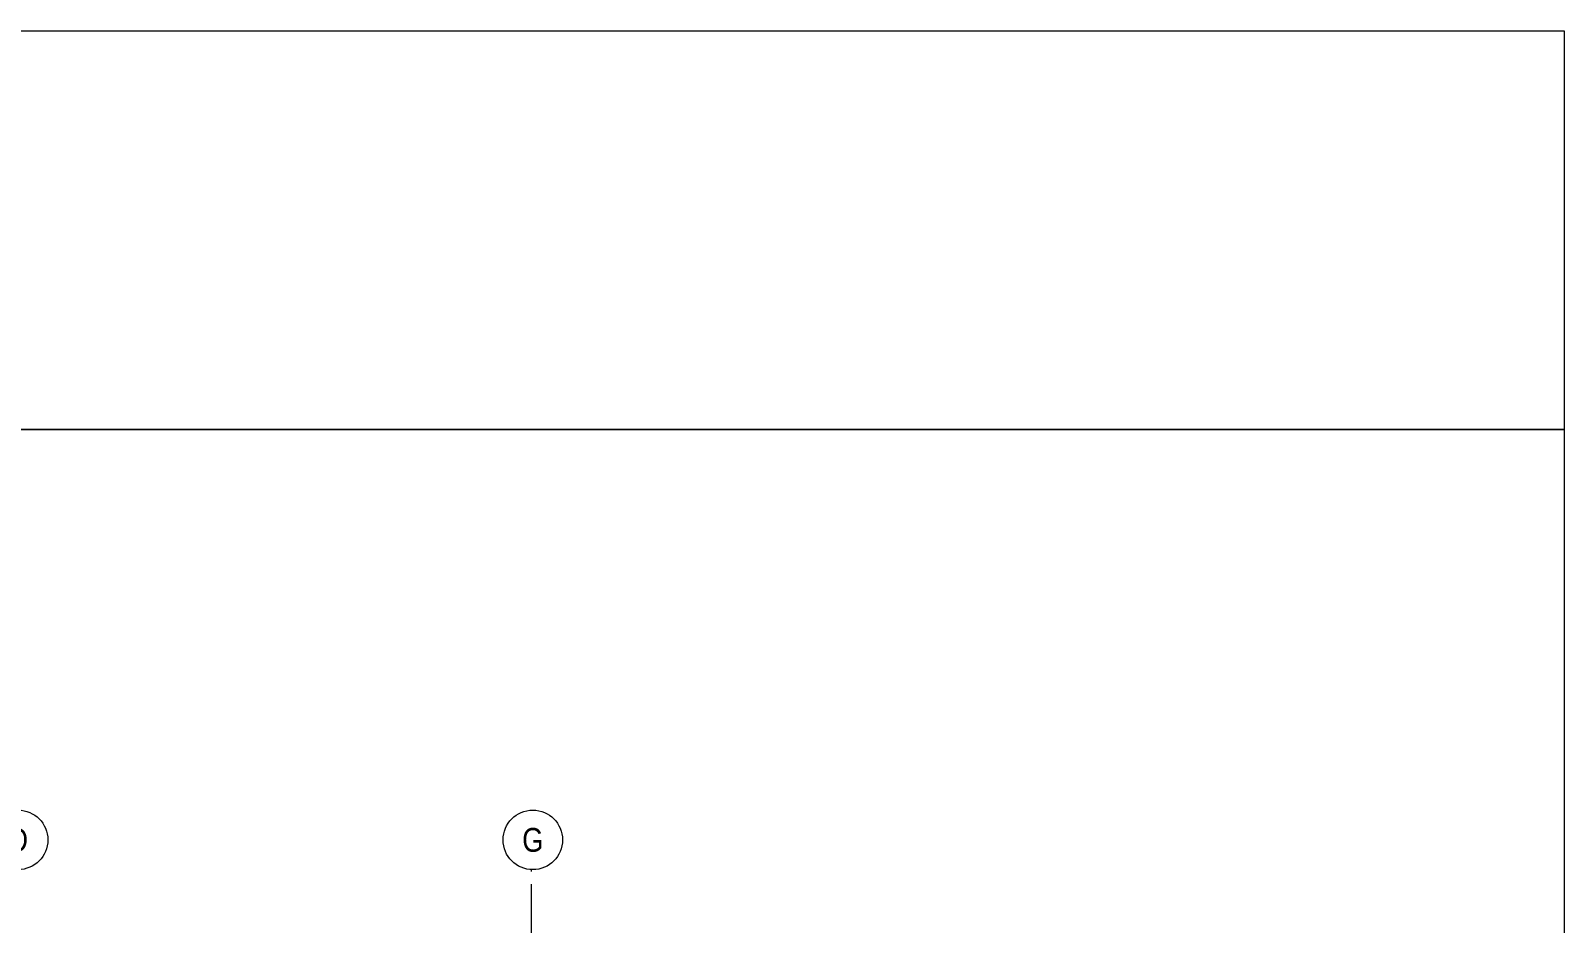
# Model space of a CAD drawing. Header units: millimetres. Extents: x -6181 to 191287, y -8583 to 23546.
# Drawn here: x 171993 to 191287, y 10196 to 21425 of the extents above; entities that cross this region are included whole.
import ezdxf
from ezdxf.enums import TextEntityAlignment as Align

# ---------------------------------------------------------------- set-up
doc = ezdxf.new("R2010")
doc.units = ezdxf.units.MM
doc.header["$MEASUREMENT"] = 0
doc.linetypes.add('CENTER2', pattern=[28.575, 19.05, -3.175, 3.175, -3.175])
for name, color, linetype, lineweight in [('03--GRID', 252, 'CENTER2', 5), ('03--GRIDBUBBLE', 8, 'Continuous', 18), ('03--GRIDTEXT', 4, 'Continuous', 40)]:
    doc.layers.add(name, color=color, linetype=linetype, lineweight=lineweight)
doc.layers.add('1735-DT-5BR-SEC_CC$0$00--ORIGIN', color=6, linetype='Continuous', lineweight=0, plot=False)
doc.styles.add('Ariel', font='arial.ttf', dxfattribs={"width": 0.8})
doc.styles.add('ROMANS', font='ARIALN.TTF')

# ---------------------------------------------------------------- blocks, each defined once
blk = doc.blocks.new('1735-DT-5BR-SEC_CC')
at = {"layer": '1735-DT-5BR-SEC_CC$0$00--ORIGIN', "color": 6}
for points in [[(135616.9, 21424.7), (191287.1, 21424.7), (191287.1, 16408.1), (135616.9, 16408.1)], [(135616.9, 16408.1), (191287.1, 16408.1), (191287.1, -8582.8), (135616.9, -8582.8)]]:
    blk.add_lwpolyline(points, close=True, dxfattribs=at)
blk = doc.blocks.new('GRUDH')
at = {"layer": '03--GRIDBUBBLE'}
blk.add_circle((0, 0), 499, dxfattribs=at)
at = {"layer": '03--GRIDTEXT', "style": 'Ariel', "width": 0.8, "flags": 4}
blk.add_attdef('GRID', text='', height=400, dxfattribs=at).set_placement((0, 0), align=Align.MIDDLE_CENTER)

msp = doc.modelspace()

# ---------------------------------------------------------------- block references
msp.add_blockref('1735-DT-5BR-SEC_CC', (0, 0))

# ---------------------------------------------------------------- next in the draw order: linework, layer by layer
at = {"layer": '03--GRID', "ltscale": 50}
msp.add_line((178292.8, -1694, 0), (178292.8, 10871.4, 0), dxfattribs=at)

# ---------------------------------------------------------------- next in the draw order: block references
at = {"layer": '03--GRIDBUBBLE'}
ref = msp.add_blockref('GRUDH', (171835.1, 11245.6), dxfattribs=dict(at, xscale=0.75, yscale=0.75, zscale=0.75, rotation=267.345885247266))
ref.add_attrib('GRID', 'D', dxfattribs={"layer": '03--GRIDTEXT', "height": 300, "style": 'ROMANS'}).set_placement((171835.1, 11245.6), align=Align.MIDDLE_CENTER)
ref = msp.add_blockref('GRUDH', (178310.1, 11245.6, 0), dxfattribs=dict(at, xscale=0.75, yscale=0.75, zscale=0.75, rotation=267.345885247266))
ref.add_attrib('GRID', 'G', dxfattribs={"layer": '03--GRIDTEXT', "height": 300, "style": 'ROMANS'}).set_placement((178310.1, 11245.6, 0), align=Align.MIDDLE_CENTER)

doc.saveas('drawing.dxf')
